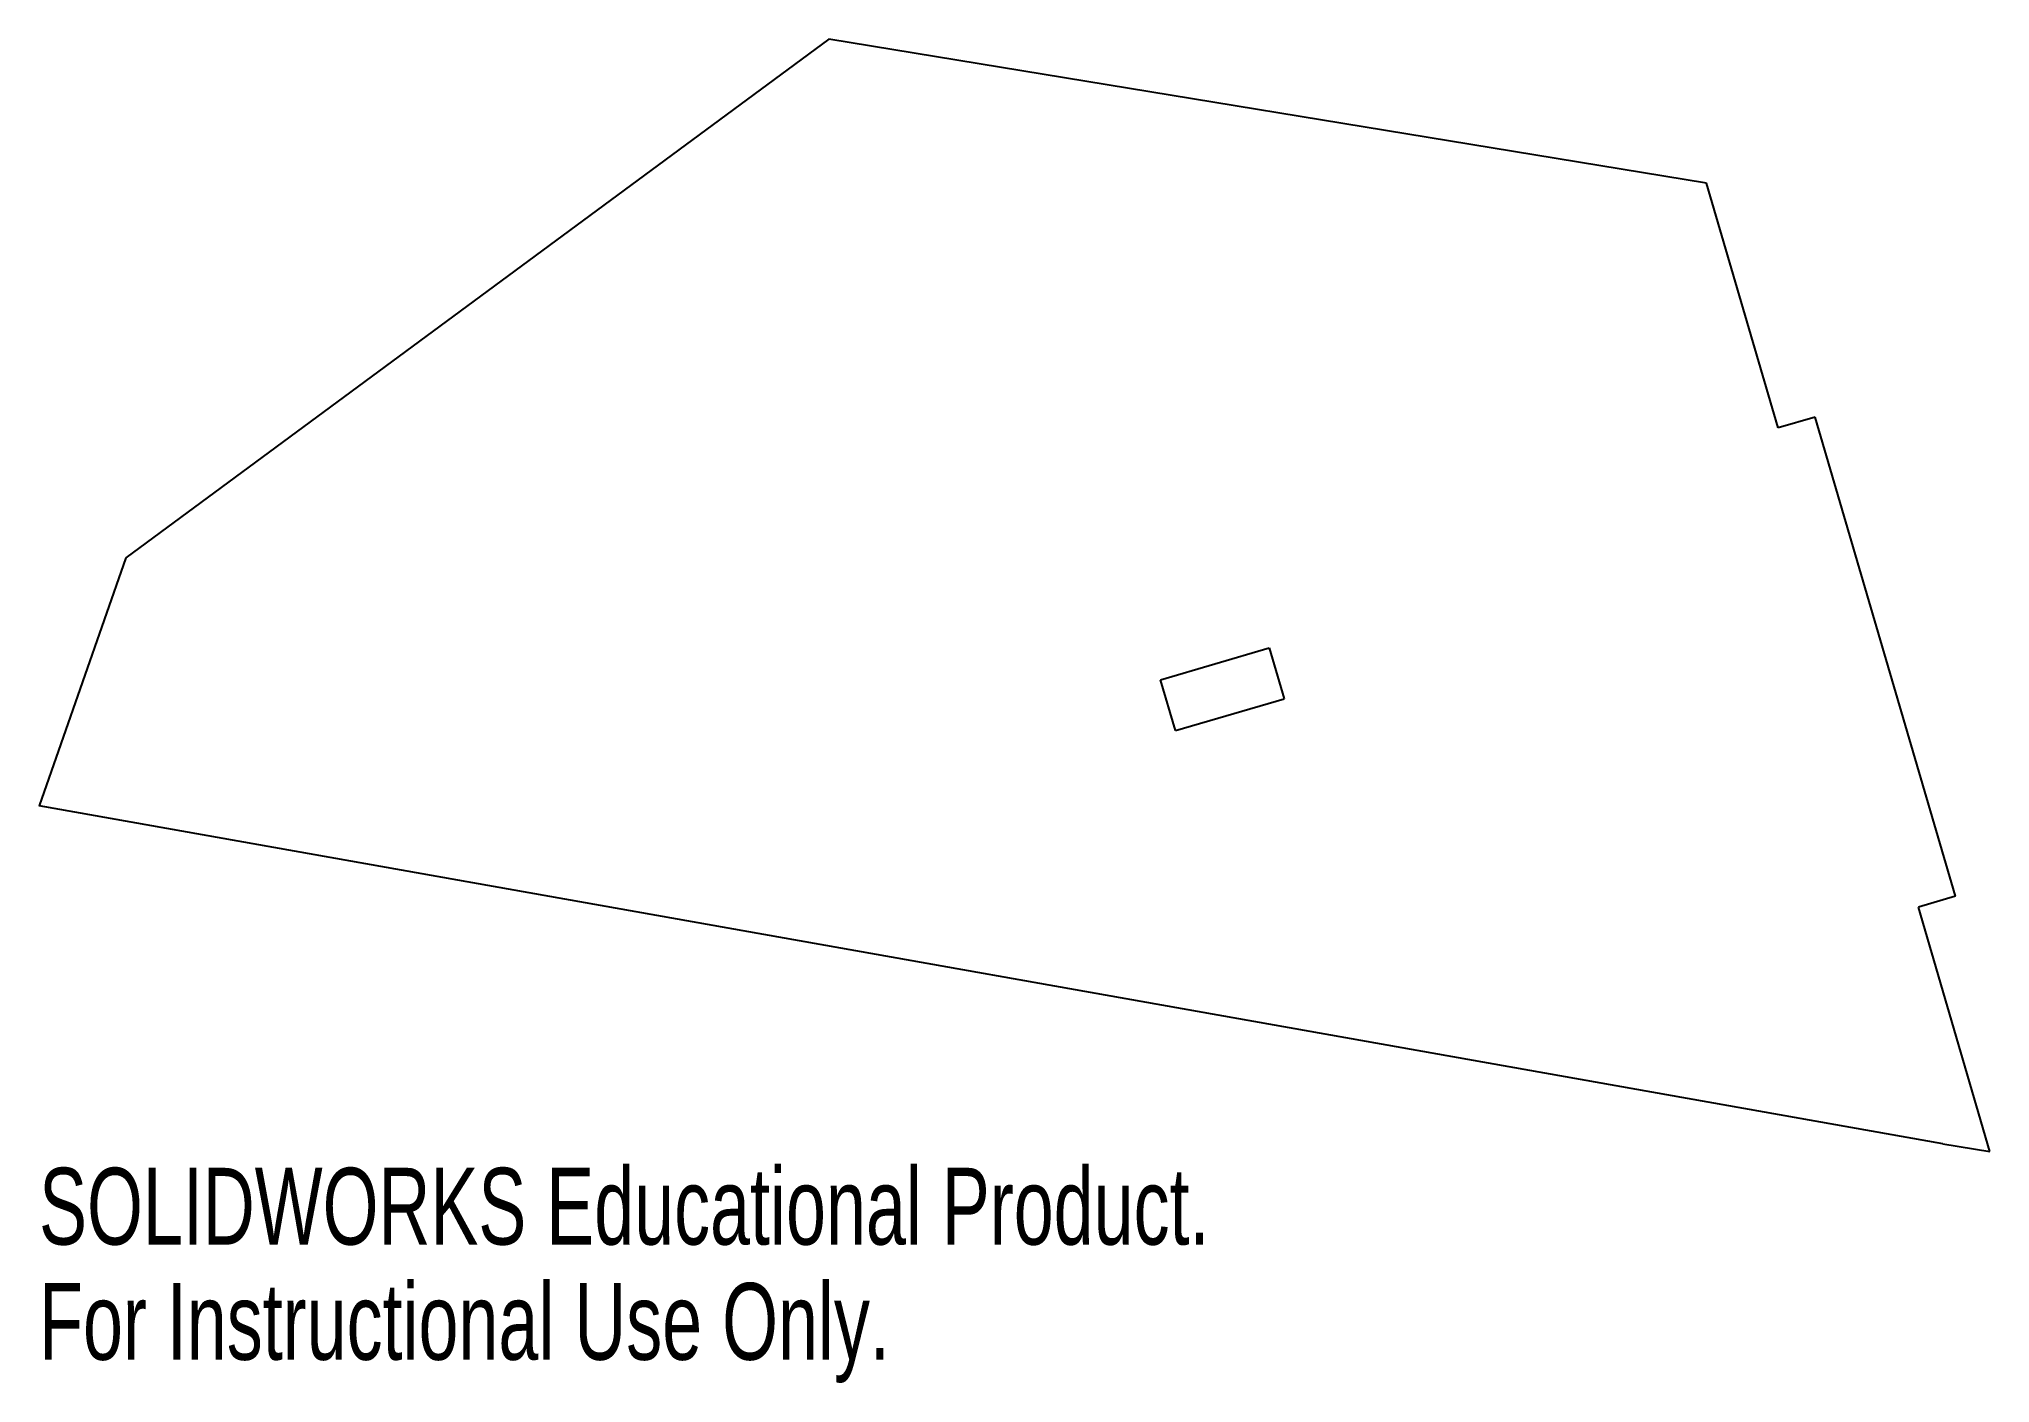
# Model space of a CAD drawing. Header units: millimetres. Extents: x -223 to -100, y -56 to 29.
import ezdxf

# ---------------------------------------------------------------- set-up
doc = ezdxf.new("R2010")
doc.units = ezdxf.units.MM
doc.styles.add('SLDTEXTSTYLE0', font='TXT', dxfattribs={"width": 0.7})

msp = doc.modelspace()

# ---------------------------------------------------------------- linework, layer by layer
at = {"color": 7, "linetype": 'Continuous', "lineweight": 25}
for p, q in [((-173.19, 28.93), (-217.44, -3.72)), ((-117.94, 19.85), (-173.19, 28.93)), ((-113.43, 4.45), (-117.94, 19.85)), ((-111.11, 5.13), (-113.43, 4.45)), ((-102.27, -25.02), (-111.11, 5.13)), ((-217.44, -3.72), (-222.91, -19.33)), ((-152.31, -11.4), (-145.47, -9.4)), ((-145.47, -9.4), (-144.53, -12.59)), ((-151.37, -14.6), (-152.31, -11.4)), ((-151.37, -14.6), (-144.53, -12.59)), ((-103.06, -40.61), (-222.91, -19.33)), ((-102.27, -25.02), (-104.6, -25.71)), ((-100.1, -41.1), (-104.6, -25.71)), ((-103.06, -40.61), (-100.1, -41.1))]:
    msp.add_line(p, q, dxfattribs=at)

# ---------------------------------------------------------------- texts
at = {"color": 7, "linetype": 'Continuous', "char_height": 4.8336, "attachment_point": 1, "style": 'SLDTEXTSTYLE0'}
for s, insert in [('SOLIDWORKS Educational Product.', (-222.91, -42.12)), ('For Instructional Use Only.', (-222.91, -49.37))]:
    msp.add_mtext(s, dxfattribs=dict(at, insert=insert))

doc.saveas('drawing.dxf')
